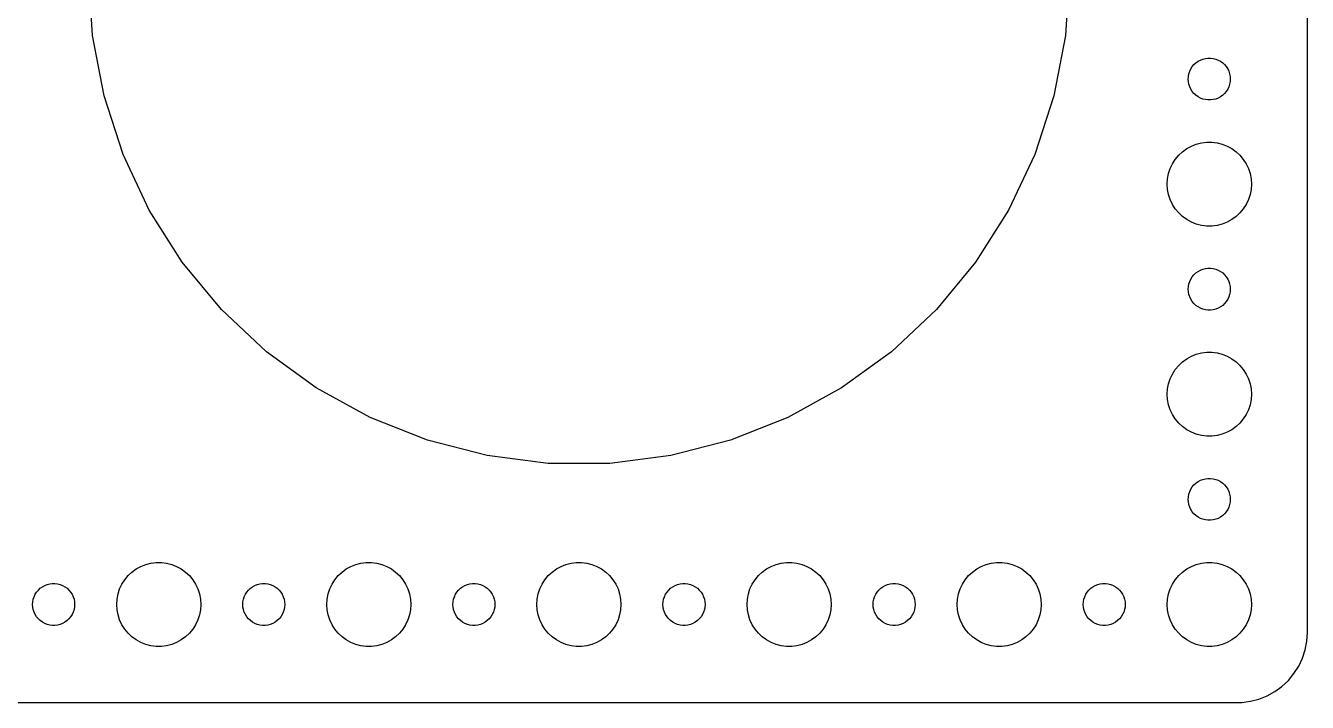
# Model space of a CAD drawing. Header units: metres. Extents: x -90 to 90, y 62 to 280.
# Drawn here: x -2 to 89.5, y 62 to 110.3 of the extents above; entities that cross this region are included whole.
import ezdxf

# ---------------------------------------------------------------- set-up
doc = ezdxf.new("R2010")
doc.units = ezdxf.units.M

msp = doc.modelspace()

# ---------------------------------------------------------------- linework, layer by layer
for p, q in [((89.5, 67), (89.5, 161)), ((2.77597, 109.613), (2.5, 114)), ((72.5, 114), (72.224, 109.613)), ((3.59958, 105.296), (2.77597, 109.613)), ((72.224, 109.613), (71.4004, 105.296)), ((82.0365, 107.927), (82.2189, 107.973)), ((82.2189, 107.973), (82.4058, 107.997)), ((82.4058, 107.997), (82.5942, 107.997)), ((82.5942, 107.997), (82.7811, 107.973)), ((82.7811, 107.973), (82.9635, 107.927)), ((81.1053, 107.052), (81.1855, 107.223)), ((81.1855, 107.223), (81.2865, 107.382)), ((81.2865, 107.382), (81.4065, 107.527)), ((81.4065, 107.527), (81.5439, 107.656)), ((81.5439, 107.656), (81.6963, 107.766)), ((81.6963, 107.766), (81.8613, 107.857)), ((81.8613, 107.857), (82.0365, 107.927)), ((82.9635, 107.927), (83.1387, 107.857)), ((83.1387, 107.857), (83.3037, 107.766)), ((83.3037, 107.766), (83.4561, 107.656)), ((83.4561, 107.656), (83.5934, 107.527)), ((83.5934, 107.527), (83.7135, 107.382)), ((83.7135, 107.382), (83.8145, 107.223)), ((83.8145, 107.223), (83.8947, 107.052)), ((81, 106.5), (81.0118, 106.688)), ((81.0118, 106.312), (81, 106.5)), ((81.0118, 106.688), (81.0471, 106.873)), ((81.0471, 106.127), (81.0118, 106.312)), ((81.0471, 106.873), (81.1053, 107.052)), ((83.8947, 107.052), (83.9529, 106.873)), ((83.9529, 106.873), (83.9882, 106.688)), ((83.9882, 106.312), (83.9529, 106.127)), ((83.9882, 106.688), (84, 106.5)), ((84, 106.5), (83.9882, 106.312)), ((4.95781, 101.116), (3.59958, 105.296)), ((71.4004, 105.296), (70.0422, 101.116)), ((81.1053, 105.948), (81.0471, 106.127)), ((81.1855, 105.777), (81.1053, 105.948)), ((81.2865, 105.618), (81.1855, 105.777)), ((81.4065, 105.473), (81.2865, 105.618)), ((81.5439, 105.344), (81.4065, 105.473)), ((81.6963, 105.234), (81.5439, 105.344)), ((81.8613, 105.143), (81.6963, 105.234)), ((83.3037, 105.234), (83.1387, 105.143)), ((83.4561, 105.344), (83.3037, 105.234)), ((83.5934, 105.473), (83.4561, 105.344)), ((83.7135, 105.618), (83.5934, 105.473)), ((83.8145, 105.777), (83.7135, 105.618)), ((83.8947, 105.948), (83.8145, 105.777)), ((83.9529, 106.127), (83.8947, 105.948)), ((82.0365, 105.073), (81.8613, 105.143)), ((82.2189, 105.027), (82.0365, 105.073)), ((82.4058, 105.003), (82.2189, 105.027)), ((82.5942, 105.003), (82.4058, 105.003)), ((82.7811, 105.027), (82.5942, 105.003)), ((82.9635, 105.073), (82.7811, 105.027)), ((83.1387, 105.143), (82.9635, 105.073)), ((80.8925, 101.533), (81.2227, 101.714)), ((81.2227, 101.714), (81.573, 101.853)), ((81.573, 101.853), (81.9379, 101.947)), ((81.9379, 101.947), (82.3116, 101.994)), ((82.3116, 101.994), (82.6884, 101.994)), ((82.6884, 101.994), (83.0621, 101.947)), ((83.0621, 101.947), (83.427, 101.853)), ((83.427, 101.853), (83.7773, 101.714)), ((83.7773, 101.714), (84.1075, 101.533)), ((6.82925, 97.1386), (4.95781, 101.116)), ((70.0422, 101.116), (68.1707, 97.1386)), ((79.8711, 100.445), (80.073, 100.763)), ((80.073, 100.763), (80.3131, 101.054)), ((80.3131, 101.054), (80.5877, 101.312)), ((80.5877, 101.312), (80.8925, 101.533)), ((84.1075, 101.533), (84.4123, 101.312)), ((84.4123, 101.312), (84.6869, 101.054)), ((84.6869, 101.054), (84.927, 100.763)), ((84.927, 100.763), (85.1289, 100.445)), ((79.5237, 99.376), (79.5943, 99.7461)), ((79.5943, 99.7461), (79.7107, 100.104)), ((79.7107, 100.104), (79.8711, 100.445)), ((85.1289, 100.445), (85.2893, 100.104)), ((85.2893, 100.104), (85.4057, 99.7461)), ((85.4057, 99.7461), (85.4763, 99.376)), ((79.5, 99), (79.5237, 99.376)), ((79.5237, 98.624), (79.5, 99)), ((85.4763, 99.376), (85.5, 99)), ((85.5, 99), (85.4763, 98.624)), ((79.5943, 98.2539), (79.5237, 98.624)), ((79.7107, 97.8956), (79.5943, 98.2539)), ((85.4057, 98.2539), (85.2893, 97.8956)), ((85.4763, 98.624), (85.4057, 98.2539)), ((9.1844, 93.4275), (6.82925, 97.1386)), ((68.1707, 97.1386), (65.8156, 93.4275)), ((79.8711, 97.5547), (79.7107, 97.8956)), ((80.073, 97.2366), (79.8711, 97.5547)), ((80.3131, 96.9464), (80.073, 97.2366)), ((84.927, 97.2366), (84.6869, 96.9464)), ((85.1289, 97.5547), (84.927, 97.2366)), ((85.2893, 97.8956), (85.1289, 97.5547)), ((80.5877, 96.6885), (80.3131, 96.9464)), ((80.8925, 96.467), (80.5877, 96.6885)), ((81.2227, 96.2855), (80.8925, 96.467)), ((81.573, 96.1468), (81.2227, 96.2855)), ((81.9379, 96.0531), (81.573, 96.1468)), ((83.427, 96.1468), (83.0621, 96.0531)), ((83.7773, 96.2855), (83.427, 96.1468)), ((84.1075, 96.467), (83.7773, 96.2855)), ((84.4123, 96.6885), (84.1075, 96.467)), ((84.6869, 96.9464), (84.4123, 96.6885)), ((82.3116, 96.0059), (81.9379, 96.0531)), ((82.6884, 96.0059), (82.3116, 96.0059)), ((83.0621, 96.0531), (82.6884, 96.0059)), ((11.9861, 90.0409), (9.1844, 93.4275)), ((65.8156, 93.4275), (63.0139, 90.0409)), ((81.2865, 92.3817), (81.4065, 92.5268)), ((81.4065, 92.5268), (81.5439, 92.6558)), ((81.5439, 92.6558), (81.6963, 92.7665)), ((81.6963, 92.7665), (81.8613, 92.8573)), ((81.8613, 92.8573), (82.0365, 92.9266)), ((82.0365, 92.9266), (82.2189, 92.9734)), ((82.2189, 92.9734), (82.4058, 92.997)), ((82.4058, 92.997), (82.5942, 92.997)), ((82.5942, 92.997), (82.7811, 92.9734)), ((82.7811, 92.9734), (82.9635, 92.9266)), ((82.9635, 92.9266), (83.1387, 92.8573)), ((83.1387, 92.8573), (83.3037, 92.7665)), ((83.3037, 92.7665), (83.4561, 92.6558)), ((83.4561, 92.6558), (83.5934, 92.5268)), ((83.5934, 92.5268), (83.7135, 92.3817)), ((81, 91.5), (81.0118, 91.688)), ((81.0118, 91.312), (81, 91.5)), ((81.0118, 91.688), (81.0471, 91.873)), ((81.0471, 91.873), (81.1053, 92.0522)), ((81.1053, 92.0522), (81.1855, 92.2226)), ((81.1855, 92.2226), (81.2865, 92.3817)), ((83.7135, 92.3817), (83.8145, 92.2226)), ((83.8145, 92.2226), (83.8947, 92.0522)), ((83.8947, 92.0522), (83.9529, 91.873)), ((83.9529, 91.873), (83.9882, 91.688)), ((83.9882, 91.688), (84, 91.5)), ((84, 91.5), (83.9882, 91.312)), ((81.0471, 91.127), (81.0118, 91.312)), ((81.1053, 90.9478), (81.0471, 91.127)), ((81.1855, 90.7774), (81.1053, 90.9478)), ((81.2865, 90.6183), (81.1855, 90.7774)), ((81.4065, 90.4732), (81.2865, 90.6183)), ((83.7135, 90.6183), (83.5934, 90.4732)), ((83.8145, 90.7774), (83.7135, 90.6183)), ((83.8947, 90.9478), (83.8145, 90.7774)), ((83.9529, 91.127), (83.8947, 90.9478)), ((83.9882, 91.312), (83.9529, 91.127)), ((15.1902, 87.032), (11.9861, 90.0409)), ((63.0139, 90.0409), (59.8098, 87.032)), ((81.5439, 90.3442), (81.4065, 90.4732)), ((81.6963, 90.2335), (81.5439, 90.3442)), ((81.8613, 90.1428), (81.6963, 90.2335)), ((82.0365, 90.0734), (81.8613, 90.1428)), ((82.2189, 90.0266), (82.0365, 90.0734)), ((82.4058, 90.003), (82.2189, 90.0266)), ((82.5942, 90.003), (82.4058, 90.003)), ((82.7811, 90.0266), (82.5942, 90.003)), ((82.9635, 90.0734), (82.7811, 90.0266)), ((83.1387, 90.1428), (82.9635, 90.0734)), ((83.3037, 90.2335), (83.1387, 90.1428)), ((83.4561, 90.3442), (83.3037, 90.2335)), ((83.5934, 90.4732), (83.4561, 90.3442)), ((18.746, 84.4485), (15.1902, 87.032)), ((59.8098, 87.032), (56.2539, 84.4485)), ((81.573, 86.8532), (81.9379, 86.9469)), ((81.9379, 86.9469), (82.3116, 86.9941)), ((82.3116, 86.9941), (82.6884, 86.9941)), ((82.6884, 86.9941), (83.0621, 86.9469)), ((83.0621, 86.9469), (83.427, 86.8532)), ((80.073, 85.7634), (80.3131, 86.0536)), ((80.3131, 86.0536), (80.5877, 86.3116)), ((80.5877, 86.3116), (80.8925, 86.533)), ((80.8925, 86.533), (81.2227, 86.7145)), ((81.2227, 86.7145), (81.573, 86.8532)), ((83.427, 86.8532), (83.7773, 86.7145)), ((83.7773, 86.7145), (84.1075, 86.533)), ((84.1075, 86.533), (84.4123, 86.3116)), ((84.4123, 86.3116), (84.6869, 86.0536)), ((84.6869, 86.0536), (84.927, 85.7634)), ((79.5943, 84.7461), (79.7107, 85.1044)), ((79.7107, 85.1044), (79.8711, 85.4453)), ((79.8711, 85.4453), (80.073, 85.7634)), ((84.927, 85.7634), (85.1289, 85.4453)), ((85.1289, 85.4453), (85.2893, 85.1044)), ((85.2893, 85.1044), (85.4057, 84.7461)), ((22.5977, 82.3311), (18.746, 84.4485)), ((56.2539, 84.4485), (52.4023, 82.3311)), ((79.5, 84), (79.5237, 84.376)), ((79.5237, 84.376), (79.5943, 84.7461)), ((85.4057, 84.7461), (85.4763, 84.376)), ((85.4763, 84.376), (85.5, 84)), ((79.5237, 83.624), (79.5, 84)), ((79.5943, 83.2539), (79.5237, 83.624)), ((85.4763, 83.624), (85.4057, 83.2539)), ((85.5, 84), (85.4763, 83.624)), ((79.7107, 82.8956), (79.5943, 83.2539)), ((79.8711, 82.5547), (79.7107, 82.8956)), ((80.073, 82.2366), (79.8711, 82.5547)), ((85.1289, 82.5547), (84.927, 82.2366)), ((85.2893, 82.8956), (85.1289, 82.5547)), ((85.4057, 83.2539), (85.2893, 82.8956)), ((26.6844, 80.713), (22.5977, 82.3311)), ((52.4023, 82.3311), (48.3156, 80.713)), ((80.3131, 81.9464), (80.073, 82.2366)), ((80.5877, 81.6885), (80.3131, 81.9464)), ((80.8925, 81.467), (80.5877, 81.6885)), ((81.2227, 81.2855), (80.8925, 81.467)), ((84.1075, 81.467), (83.7773, 81.2855)), ((84.4123, 81.6885), (84.1075, 81.467)), ((84.6869, 81.9464), (84.4123, 81.6885)), ((84.927, 82.2366), (84.6869, 81.9464)), ((30.9417, 79.6199), (26.6844, 80.713)), ((48.3156, 80.713), (44.0583, 79.6199)), ((81.573, 81.1468), (81.2227, 81.2855)), ((81.9379, 81.0531), (81.573, 81.1468)), ((82.3116, 81.0059), (81.9379, 81.0531)), ((82.6884, 81.0059), (82.3116, 81.0059)), ((83.0621, 81.0531), (82.6884, 81.0059)), ((83.427, 81.1468), (83.0621, 81.0531)), ((83.7773, 81.2855), (83.427, 81.1468)), ((35.3023, 79.0691), (30.9417, 79.6199)), ((44.0583, 79.6199), (39.6977, 79.0691)), ((39.6977, 79.0691), (35.3023, 79.0691)), ((81.6963, 77.7665), (81.8613, 77.8572)), ((81.8613, 77.8572), (82.0365, 77.9266)), ((82.0365, 77.9266), (82.2189, 77.9734)), ((82.2189, 77.9734), (82.4058, 77.997)), ((82.4058, 77.997), (82.5942, 77.997)), ((82.5942, 77.997), (82.7811, 77.9734)), ((82.7811, 77.9734), (82.9635, 77.9266)), ((82.9635, 77.9266), (83.1387, 77.8572)), ((83.1387, 77.8572), (83.3037, 77.7665)), ((81.0118, 76.688), (81.0471, 76.873)), ((81.0471, 76.873), (81.1053, 77.0522)), ((81.1053, 77.0522), (81.1855, 77.2226)), ((81.1855, 77.2226), (81.2865, 77.3817)), ((81.2865, 77.3817), (81.4065, 77.5268)), ((81.4065, 77.5268), (81.5439, 77.6558)), ((81.5439, 77.6558), (81.6963, 77.7665)), ((83.3037, 77.7665), (83.4561, 77.6558)), ((83.4561, 77.6558), (83.5934, 77.5268)), ((83.5934, 77.5268), (83.7135, 77.3817)), ((83.7135, 77.3817), (83.8145, 77.2226)), ((83.8145, 77.2226), (83.8947, 77.0522)), ((83.8947, 77.0522), (83.9529, 76.873)), ((83.9529, 76.873), (83.9882, 76.688)), ((81, 76.5), (81.0118, 76.688)), ((81.0118, 76.312), (81, 76.5)), ((81.0471, 76.127), (81.0118, 76.312)), ((81.1053, 75.9478), (81.0471, 76.127)), ((81.1855, 75.7774), (81.1053, 75.9478)), ((83.8947, 75.9478), (83.8145, 75.7774)), ((83.9529, 76.127), (83.8947, 75.9478)), ((83.9882, 76.312), (83.9529, 76.127)), ((83.9882, 76.688), (84, 76.5)), ((84, 76.5), (83.9882, 76.312)), ((81.2865, 75.6183), (81.1855, 75.7774)), ((81.4065, 75.4732), (81.2865, 75.6183)), ((81.5439, 75.3442), (81.4065, 75.4732)), ((81.6963, 75.2335), (81.5439, 75.3442)), ((81.8613, 75.1428), (81.6963, 75.2335)), ((82.0365, 75.0734), (81.8613, 75.1428)), ((82.2189, 75.0266), (82.0365, 75.0734)), ((82.9635, 75.0734), (82.7811, 75.0266)), ((83.1387, 75.1428), (82.9635, 75.0734)), ((83.3037, 75.2335), (83.1387, 75.1428)), ((83.4561, 75.3442), (83.3037, 75.2335)), ((83.5934, 75.4732), (83.4561, 75.3442)), ((83.7135, 75.6183), (83.5934, 75.4732)), ((83.8145, 75.7774), (83.7135, 75.6183)), ((82.4058, 75.003), (82.2189, 75.0266)), ((82.5942, 75.003), (82.4058, 75.003)), ((82.7811, 75.0266), (82.5942, 75.003)), ((5.58772, 71.3115), (5.89252, 71.533)), ((5.89252, 71.533), (6.22266, 71.7145)), ((6.22266, 71.7145), (6.57294, 71.8532)), ((6.57294, 71.8532), (6.93785, 71.9469)), ((6.93785, 71.9469), (7.31161, 71.9941)), ((7.31161, 71.9941), (7.68837, 71.9941)), ((7.68837, 71.9941), (8.06213, 71.9469)), ((8.06213, 71.9469), (8.42705, 71.8532)), ((8.42705, 71.8532), (8.77733, 71.7145)), ((8.77733, 71.7145), (9.10747, 71.533)), ((9.10747, 71.533), (9.41226, 71.3115)), ((20.5877, 71.3115), (20.8925, 71.533)), ((20.8925, 71.533), (21.2227, 71.7145)), ((21.2227, 71.7145), (21.5729, 71.8532)), ((21.5729, 71.8532), (21.9379, 71.9469)), ((21.9379, 71.9469), (22.3116, 71.9941)), ((22.3116, 71.9941), (22.6884, 71.9941)), ((22.6884, 71.9941), (23.0621, 71.9469)), ((23.0621, 71.9469), (23.427, 71.8532)), ((23.427, 71.8532), (23.7773, 71.7145)), ((23.7773, 71.7145), (24.1075, 71.533)), ((24.1075, 71.533), (24.4123, 71.3115)), ((35.5877, 71.3115), (35.8925, 71.533)), ((35.8925, 71.533), (36.2227, 71.7145)), ((36.2227, 71.7145), (36.5729, 71.8532)), ((36.5729, 71.8532), (36.9379, 71.9469)), ((36.9379, 71.9469), (37.3116, 71.9941)), ((37.3116, 71.9941), (37.6884, 71.9941)), ((37.6884, 71.9941), (38.0621, 71.9469)), ((38.0621, 71.9469), (38.427, 71.8532)), ((38.427, 71.8532), (38.7773, 71.7145)), ((38.7773, 71.7145), (39.1075, 71.533)), ((39.1075, 71.533), (39.4123, 71.3115)), ((50.5877, 71.3115), (50.8925, 71.533)), ((50.8925, 71.533), (51.2227, 71.7145)), ((51.2227, 71.7145), (51.5729, 71.8532)), ((51.5729, 71.8532), (51.9379, 71.9469)), ((51.9379, 71.9469), (52.3116, 71.9941)), ((52.3116, 71.9941), (52.6884, 71.9941)), ((52.6884, 71.9941), (53.0621, 71.9469)), ((53.0621, 71.9469), (53.427, 71.8532)), ((53.427, 71.8532), (53.7773, 71.7145)), ((53.7773, 71.7145), (54.1075, 71.533)), ((54.1075, 71.533), (54.4123, 71.3115)), ((65.5877, 71.3115), (65.8925, 71.533)), ((65.8925, 71.533), (66.2227, 71.7145)), ((66.2227, 71.7145), (66.573, 71.8532)), ((66.573, 71.8532), (66.9379, 71.9469)), ((66.9379, 71.9469), (67.3116, 71.9941)), ((67.3116, 71.9941), (67.6884, 71.9941)), ((67.6884, 71.9941), (68.0621, 71.9469)), ((68.0621, 71.9469), (68.427, 71.8532)), ((68.427, 71.8532), (68.7773, 71.7145)), ((68.7773, 71.7145), (69.1075, 71.533)), ((69.1075, 71.533), (69.4123, 71.3115)), ((80.5877, 71.3115), (80.8925, 71.533)), ((80.8925, 71.533), (81.2227, 71.7145)), ((81.2227, 71.7145), (81.573, 71.8532)), ((81.573, 71.8532), (81.9379, 71.9469)), ((81.9379, 71.9469), (82.3116, 71.9941)), ((82.3116, 71.9941), (82.6884, 71.9941)), ((82.6884, 71.9941), (83.0621, 71.9469)), ((83.0621, 71.9469), (83.427, 71.8532)), ((83.427, 71.8532), (83.7773, 71.7145)), ((83.7773, 71.7145), (84.1075, 71.533)), ((84.1075, 71.533), (84.4123, 71.3115)), ((-0.46352, 70.4266), (-0.28107, 70.4734)), ((-0.28107, 70.4734), (-0.09418, 70.497)), ((-0.09418, 70.497), (0.09418, 70.497)), ((0.09418, 70.497), (0.28107, 70.4734)), ((0.28107, 70.4734), (0.46352, 70.4266)), ((4.87108, 70.4453), (5.07294, 70.7634)), ((5.07294, 70.7634), (5.31308, 71.0536)), ((5.31308, 71.0536), (5.58772, 71.3115)), ((9.41226, 71.3115), (9.6869, 71.0536)), ((9.6869, 71.0536), (9.92705, 70.7634)), ((9.92705, 70.7634), (10.1289, 70.4453)), ((14.5365, 70.4266), (14.7189, 70.4734)), ((14.7189, 70.4734), (14.9058, 70.497)), ((14.9058, 70.497), (15.0942, 70.497)), ((15.0942, 70.497), (15.2811, 70.4734)), ((15.2811, 70.4734), (15.4635, 70.4266)), ((19.8711, 70.4453), (20.0729, 70.7634)), ((20.0729, 70.7634), (20.3131, 71.0536)), ((20.3131, 71.0536), (20.5877, 71.3115)), ((24.4123, 71.3115), (24.6869, 71.0536)), ((24.6869, 71.0536), (24.927, 70.7634)), ((24.927, 70.7634), (25.1289, 70.4453)), ((29.5365, 70.4266), (29.7189, 70.4734)), ((29.7189, 70.4734), (29.9058, 70.497)), ((29.9058, 70.497), (30.0942, 70.497)), ((30.0942, 70.497), (30.2811, 70.4734)), ((30.2811, 70.4734), (30.4635, 70.4266)), ((34.8711, 70.4453), (35.0729, 70.7634)), ((35.0729, 70.7634), (35.3131, 71.0536)), ((35.3131, 71.0536), (35.5877, 71.3115)), ((39.4123, 71.3115), (39.6869, 71.0536)), ((39.6869, 71.0536), (39.927, 70.7634)), ((39.927, 70.7634), (40.1289, 70.4453)), ((44.5365, 70.4266), (44.7189, 70.4734)), ((44.7189, 70.4734), (44.9058, 70.497)), ((44.9058, 70.497), (45.0942, 70.497)), ((45.0942, 70.497), (45.2811, 70.4734)), ((45.2811, 70.4734), (45.4635, 70.4266)), ((49.8711, 70.4453), (50.0729, 70.7634)), ((50.0729, 70.7634), (50.3131, 71.0536)), ((50.3131, 71.0536), (50.5877, 71.3115)), ((54.4123, 71.3115), (54.6869, 71.0536)), ((54.6869, 71.0536), (54.927, 70.7634)), ((54.927, 70.7634), (55.1289, 70.4453)), ((59.5365, 70.4266), (59.7189, 70.4734)), ((59.7189, 70.4734), (59.9058, 70.497)), ((59.9058, 70.497), (60.0942, 70.497)), ((60.0942, 70.497), (60.2811, 70.4734)), ((60.2811, 70.4734), (60.4635, 70.4266)), ((64.8711, 70.4453), (65.073, 70.7634)), ((65.073, 70.7634), (65.3131, 71.0536)), ((65.3131, 71.0536), (65.5877, 71.3115)), ((69.4123, 71.3115), (69.6869, 71.0536)), ((69.6869, 71.0536), (69.927, 70.7634)), ((69.927, 70.7634), (70.1289, 70.4453)), ((74.5365, 70.4266), (74.7189, 70.4734)), ((74.7189, 70.4734), (74.9058, 70.497)), ((74.9058, 70.497), (75.0942, 70.497)), ((75.0942, 70.497), (75.2811, 70.4734)), ((75.2811, 70.4734), (75.4635, 70.4266)), ((79.8711, 70.4453), (80.073, 70.7634)), ((80.073, 70.7634), (80.3131, 71.0536)), ((80.3131, 71.0536), (80.5877, 71.3115)), ((84.4123, 71.3115), (84.6869, 71.0536)), ((84.6869, 71.0536), (84.927, 70.7634)), ((84.927, 70.7634), (85.1289, 70.4453)), ((-1.45287, 69.373), (-1.39465, 69.5522)), ((-1.39465, 69.5522), (-1.31445, 69.7226)), ((-1.31445, 69.7226), (-1.21352, 69.8817)), ((-1.21352, 69.8817), (-1.09344, 70.0268)), ((-1.09344, 70.0268), (-0.95613, 70.1558)), ((-0.95613, 70.1558), (-0.80373, 70.2665)), ((-0.80373, 70.2665), (-0.63866, 70.3572)), ((-0.63866, 70.3572), (-0.46352, 70.4266)), ((0.46352, 70.4266), (0.63866, 70.3572)), ((0.63866, 70.3572), (0.80373, 70.2665)), ((0.80373, 70.2665), (0.95613, 70.1558)), ((0.95613, 70.1558), (1.09344, 70.0268)), ((1.09344, 70.0268), (1.21352, 69.8817)), ((1.21352, 69.8817), (1.31445, 69.7226)), ((1.31445, 69.7226), (1.39465, 69.5522)), ((1.39465, 69.5522), (1.45287, 69.373)), ((4.52365, 69.376), (4.59424, 69.7461)), ((4.59424, 69.7461), (4.71066, 70.1044)), ((4.71066, 70.1044), (4.87108, 70.4453)), ((10.1289, 70.4453), (10.2893, 70.1044)), ((10.2893, 70.1044), (10.4057, 69.7461)), ((10.4057, 69.7461), (10.4763, 69.376)), ((13.5471, 69.373), (13.6053, 69.5522)), ((13.6053, 69.5522), (13.6855, 69.7226)), ((13.6855, 69.7226), (13.7865, 69.8817)), ((13.7865, 69.8817), (13.9065, 70.0268)), ((13.9065, 70.0268), (14.0439, 70.1558)), ((14.0439, 70.1558), (14.1963, 70.2665)), ((14.1963, 70.2665), (14.3613, 70.3572)), ((14.3613, 70.3572), (14.5365, 70.4266)), ((15.4635, 70.4266), (15.6387, 70.3572)), ((15.6387, 70.3572), (15.8037, 70.2665)), ((15.8037, 70.2665), (15.9561, 70.1558)), ((15.9561, 70.1558), (16.0934, 70.0268)), ((16.0934, 70.0268), (16.2135, 69.8817)), ((16.2135, 69.8817), (16.3145, 69.7226)), ((16.3145, 69.7226), (16.3947, 69.5522)), ((16.3947, 69.5522), (16.4529, 69.373)), ((19.5237, 69.376), (19.5942, 69.7461)), ((19.5942, 69.7461), (19.7107, 70.1044)), ((19.7107, 70.1044), (19.8711, 70.4453)), ((25.1289, 70.4453), (25.2893, 70.1044)), ((25.2893, 70.1044), (25.4057, 69.7461)), ((25.4057, 69.7461), (25.4763, 69.376)), ((28.5471, 69.373), (28.6053, 69.5522)), ((28.6053, 69.5522), (28.6855, 69.7226)), ((28.6855, 69.7226), (28.7865, 69.8817)), ((28.7865, 69.8817), (28.9065, 70.0268)), ((28.9065, 70.0268), (29.0439, 70.1558)), ((29.0439, 70.1558), (29.1963, 70.2665)), ((29.1963, 70.2665), (29.3613, 70.3572)), ((29.3613, 70.3572), (29.5365, 70.4266)), ((30.4635, 70.4266), (30.6387, 70.3572)), ((30.6387, 70.3572), (30.8037, 70.2665)), ((30.8037, 70.2665), (30.9561, 70.1558)), ((30.9561, 70.1558), (31.0934, 70.0268)), ((31.0934, 70.0268), (31.2135, 69.8817)), ((31.2135, 69.8817), (31.3145, 69.7226)), ((31.3145, 69.7226), (31.3947, 69.5522)), ((31.3947, 69.5522), (31.4529, 69.373)), ((34.5237, 69.376), (34.5942, 69.7461)), ((34.5942, 69.7461), (34.7107, 70.1044)), ((34.7107, 70.1044), (34.8711, 70.4453)), ((40.1289, 70.4453), (40.2893, 70.1044)), ((40.2893, 70.1044), (40.4057, 69.7461)), ((40.4057, 69.7461), (40.4763, 69.376)), ((43.5471, 69.373), (43.6053, 69.5522)), ((43.6053, 69.5522), (43.6855, 69.7226)), ((43.6855, 69.7226), (43.7865, 69.8817)), ((43.7865, 69.8817), (43.9065, 70.0268)), ((43.9065, 70.0268), (44.0439, 70.1558)), ((44.0439, 70.1558), (44.1963, 70.2665)), ((44.1963, 70.2665), (44.3613, 70.3572)), ((44.3613, 70.3572), (44.5365, 70.4266)), ((45.4635, 70.4266), (45.6387, 70.3572)), ((45.6387, 70.3572), (45.8037, 70.2665)), ((45.8037, 70.2665), (45.9561, 70.1558)), ((45.9561, 70.1558), (46.0934, 70.0268)), ((46.0934, 70.0268), (46.2135, 69.8817)), ((46.2135, 69.8817), (46.3145, 69.7226)), ((46.3145, 69.7226), (46.3947, 69.5522)), ((46.3947, 69.5522), (46.4529, 69.373)), ((49.5237, 69.376), (49.5942, 69.7461)), ((49.5942, 69.7461), (49.7107, 70.1044)), ((49.7107, 70.1044), (49.8711, 70.4453)), ((55.1289, 70.4453), (55.2893, 70.1044)), ((55.2893, 70.1044), (55.4057, 69.7461)), ((55.4057, 69.7461), (55.4763, 69.376)), ((58.5471, 69.373), (58.6053, 69.5522)), ((58.6053, 69.5522), (58.6855, 69.7226)), ((58.6855, 69.7226), (58.7865, 69.8817)), ((58.7865, 69.8817), (58.9065, 70.0268)), ((58.9065, 70.0268), (59.0439, 70.1558)), ((59.0439, 70.1558), (59.1963, 70.2665)), ((59.1963, 70.2665), (59.3613, 70.3572)), ((59.3613, 70.3572), (59.5365, 70.4266)), ((60.4635, 70.4266), (60.6387, 70.3572)), ((60.6387, 70.3572), (60.8037, 70.2665)), ((60.8037, 70.2665), (60.9561, 70.1558)), ((60.9561, 70.1558), (61.0934, 70.0268)), ((61.0934, 70.0268), (61.2135, 69.8817)), ((61.2135, 69.8817), (61.3145, 69.7226)), ((61.3145, 69.7226), (61.3947, 69.5522)), ((61.3947, 69.5522), (61.4529, 69.373)), ((64.5237, 69.376), (64.5943, 69.7461)), ((64.5943, 69.7461), (64.7107, 70.1044)), ((64.7107, 70.1044), (64.8711, 70.4453)), ((70.1289, 70.4453), (70.2893, 70.1044)), ((70.2893, 70.1044), (70.4057, 69.7461)), ((70.4057, 69.7461), (70.4763, 69.376)), ((73.5471, 69.373), (73.6053, 69.5522)), ((73.6053, 69.5522), (73.6855, 69.7226)), ((73.6855, 69.7226), (73.7865, 69.8817)), ((73.7865, 69.8817), (73.9065, 70.0268)), ((73.9065, 70.0268), (74.0439, 70.1558)), ((74.0439, 70.1558), (74.1963, 70.2665)), ((74.1963, 70.2665), (74.3613, 70.3572)), ((74.3613, 70.3572), (74.5365, 70.4266)), ((75.4635, 70.4266), (75.6387, 70.3572)), ((75.6387, 70.3572), (75.8037, 70.2665)), ((75.8037, 70.2665), (75.9561, 70.1558)), ((75.9561, 70.1558), (76.0934, 70.0268)), ((76.0934, 70.0268), (76.2135, 69.8817)), ((76.2135, 69.8817), (76.3145, 69.7226)), ((76.3145, 69.7226), (76.3947, 69.5522)), ((76.3947, 69.5522), (76.4529, 69.373)), ((79.5237, 69.376), (79.5943, 69.7461)), ((79.5943, 69.7461), (79.7107, 70.1044)), ((79.7107, 70.1044), (79.8711, 70.4453)), ((85.1289, 70.4453), (85.2893, 70.1044)), ((85.2893, 70.1044), (85.4057, 69.7461)), ((85.4057, 69.7461), (85.4763, 69.376)), ((-1.5, 69), (-1.48816, 69.188)), ((-1.48816, 68.812), (-1.5, 69)), ((-1.48816, 69.188), (-1.45287, 69.373)), ((-1.45287, 68.627), (-1.48816, 68.812)), ((-1.39465, 68.4478), (-1.45287, 68.627)), ((1.45287, 68.627), (1.39465, 68.4478)), ((1.45287, 69.373), (1.48816, 69.188)), ((1.48816, 68.812), (1.45287, 68.627)), ((1.48816, 69.188), (1.5, 69)), ((1.5, 69), (1.48816, 68.812)), ((4.5, 69), (4.52365, 69.376)), ((4.52365, 68.624), (4.5, 69)), ((10.4763, 69.376), (10.5, 69)), ((10.5, 69), (10.4763, 68.624)), ((13.5, 69), (13.5118, 69.188)), ((13.5118, 68.812), (13.5, 69)), ((13.5118, 69.188), (13.5471, 69.373)), ((13.5471, 68.627), (13.5118, 68.812)), ((13.6053, 68.4478), (13.5471, 68.627)), ((16.4529, 68.627), (16.3947, 68.4478)), ((16.4529, 69.373), (16.4882, 69.188)), ((16.4882, 68.812), (16.4529, 68.627)), ((16.4882, 69.188), (16.5, 69)), ((16.5, 69), (16.4882, 68.812)), ((19.5, 69), (19.5237, 69.376)), ((19.5237, 68.624), (19.5, 69)), ((25.4763, 69.376), (25.5, 69)), ((25.5, 69), (25.4763, 68.624)), ((28.5, 69), (28.5118, 69.188)), ((28.5118, 68.812), (28.5, 69)), ((28.5118, 69.188), (28.5471, 69.373)), ((28.5471, 68.627), (28.5118, 68.812)), ((28.6053, 68.4478), (28.5471, 68.627)), ((31.4529, 68.627), (31.3947, 68.4478)), ((31.4529, 69.373), (31.4882, 69.188)), ((31.4882, 68.812), (31.4529, 68.627)), ((31.4882, 69.188), (31.5, 69)), ((31.5, 69), (31.4882, 68.812)), ((34.5, 69), (34.5237, 69.376)), ((34.5237, 68.624), (34.5, 69)), ((40.4763, 69.376), (40.5, 69)), ((40.5, 69), (40.4763, 68.624)), ((43.5, 69), (43.5118, 69.188)), ((43.5118, 68.812), (43.5, 69)), ((43.5118, 69.188), (43.5471, 69.373)), ((43.5471, 68.627), (43.5118, 68.812)), ((43.6053, 68.4478), (43.5471, 68.627)), ((46.4529, 68.627), (46.3947, 68.4478)), ((46.4529, 69.373), (46.4882, 69.188)), ((46.4882, 68.812), (46.4529, 68.627)), ((46.4882, 69.188), (46.5, 69)), ((46.5, 69), (46.4882, 68.812)), ((49.5, 69), (49.5237, 69.376)), ((49.5237, 68.624), (49.5, 69)), ((55.4763, 69.376), (55.5, 69)), ((55.5, 69), (55.4763, 68.624)), ((58.5, 69), (58.5118, 69.188)), ((58.5118, 68.812), (58.5, 69)), ((58.5118, 69.188), (58.5471, 69.373)), ((58.5471, 68.627), (58.5118, 68.812)), ((58.6053, 68.4478), (58.5471, 68.627)), ((61.4529, 68.627), (61.3947, 68.4478)), ((61.4529, 69.373), (61.4882, 69.188)), ((61.4882, 68.812), (61.4529, 68.627)), ((61.4882, 69.188), (61.5, 69)), ((61.5, 69), (61.4882, 68.812)), ((64.5, 69), (64.5237, 69.376)), ((64.5237, 68.624), (64.5, 69)), ((70.4763, 69.376), (70.5, 69)), ((70.5, 69), (70.4763, 68.624)), ((73.5, 69), (73.5118, 69.188)), ((73.5118, 68.812), (73.5, 69)), ((73.5118, 69.188), (73.5471, 69.373)), ((73.5471, 68.627), (73.5118, 68.812)), ((73.6053, 68.4478), (73.5471, 68.627)), ((76.4529, 68.627), (76.3947, 68.4478)), ((76.4529, 69.373), (76.4882, 69.188)), ((76.4882, 68.812), (76.4529, 68.627)), ((76.4882, 69.188), (76.5, 69)), ((76.5, 69), (76.4882, 68.812)), ((79.5, 69), (79.5237, 69.376)), ((79.5237, 68.624), (79.5, 69)), ((85.4763, 69.376), (85.5, 69)), ((85.5, 69), (85.4763, 68.624)), ((-1.31445, 68.2774), (-1.39465, 68.4478)), ((-1.21352, 68.1183), (-1.31445, 68.2774)), ((-1.09344, 67.9732), (-1.21352, 68.1183)), ((-0.95613, 67.8442), (-1.09344, 67.9732)), ((-0.80373, 67.7335), (-0.95613, 67.8442)), ((-0.63866, 67.6428), (-0.80373, 67.7335)), ((0.80373, 67.7335), (0.63866, 67.6428)), ((0.95613, 67.8442), (0.80373, 67.7335)), ((1.09344, 67.9732), (0.95613, 67.8442)), ((1.21352, 68.1183), (1.09344, 67.9732)), ((1.31445, 68.2774), (1.21352, 68.1183)), ((1.39465, 68.4478), (1.31445, 68.2774)), ((4.59424, 68.2539), (4.52365, 68.624)), ((4.71066, 67.8956), (4.59424, 68.2539)), ((4.87108, 67.5547), (4.71066, 67.8956)), ((10.2893, 67.8956), (10.1289, 67.5547)), ((10.4057, 68.2539), (10.2893, 67.8956)), ((10.4763, 68.624), (10.4057, 68.2539)), ((13.6855, 68.2774), (13.6053, 68.4478)), ((13.7865, 68.1183), (13.6855, 68.2774)), ((13.9065, 67.9732), (13.7865, 68.1183)), ((14.0439, 67.8442), (13.9065, 67.9732)), ((14.1963, 67.7335), (14.0439, 67.8442)), ((14.3613, 67.6428), (14.1963, 67.7335)), ((15.8037, 67.7335), (15.6387, 67.6428)), ((15.9561, 67.8442), (15.8037, 67.7335)), ((16.0934, 67.9732), (15.9561, 67.8442)), ((16.2135, 68.1183), (16.0934, 67.9732)), ((16.3145, 68.2774), (16.2135, 68.1183)), ((16.3947, 68.4478), (16.3145, 68.2774)), ((19.5942, 68.2539), (19.5237, 68.624)), ((19.7107, 67.8956), (19.5942, 68.2539)), ((19.8711, 67.5547), (19.7107, 67.8956)), ((25.2893, 67.8956), (25.1289, 67.5547)), ((25.4057, 68.2539), (25.2893, 67.8956)), ((25.4763, 68.624), (25.4057, 68.2539)), ((28.6855, 68.2774), (28.6053, 68.4478)), ((28.7865, 68.1183), (28.6855, 68.2774)), ((28.9065, 67.9732), (28.7865, 68.1183)), ((29.0439, 67.8442), (28.9065, 67.9732)), ((29.1963, 67.7335), (29.0439, 67.8442)), ((29.3613, 67.6428), (29.1963, 67.7335)), ((30.8037, 67.7335), (30.6387, 67.6428)), ((30.9561, 67.8442), (30.8037, 67.7335)), ((31.0934, 67.9732), (30.9561, 67.8442)), ((31.2135, 68.1183), (31.0934, 67.9732)), ((31.3145, 68.2774), (31.2135, 68.1183)), ((31.3947, 68.4478), (31.3145, 68.2774)), ((34.5942, 68.2539), (34.5237, 68.624)), ((34.7107, 67.8956), (34.5942, 68.2539)), ((34.8711, 67.5547), (34.7107, 67.8956)), ((40.2893, 67.8956), (40.1289, 67.5547)), ((40.4057, 68.2539), (40.2893, 67.8956)), ((40.4763, 68.624), (40.4057, 68.2539)), ((43.6855, 68.2774), (43.6053, 68.4478)), ((43.7865, 68.1183), (43.6855, 68.2774)), ((43.9065, 67.9732), (43.7865, 68.1183)), ((44.0439, 67.8442), (43.9065, 67.9732)), ((44.1963, 67.7335), (44.0439, 67.8442)), ((44.3613, 67.6428), (44.1963, 67.7335)), ((45.8037, 67.7335), (45.6387, 67.6428)), ((45.9561, 67.8442), (45.8037, 67.7335)), ((46.0934, 67.9732), (45.9561, 67.8442)), ((46.2135, 68.1183), (46.0934, 67.9732)), ((46.3145, 68.2774), (46.2135, 68.1183)), ((46.3947, 68.4478), (46.3145, 68.2774)), ((49.5942, 68.2539), (49.5237, 68.624)), ((49.7107, 67.8956), (49.5942, 68.2539)), ((49.8711, 67.5547), (49.7107, 67.8956)), ((55.2893, 67.8956), (55.1289, 67.5547)), ((55.4057, 68.2539), (55.2893, 67.8956)), ((55.4763, 68.624), (55.4057, 68.2539)), ((58.6855, 68.2774), (58.6053, 68.4478)), ((58.7865, 68.1183), (58.6855, 68.2774)), ((58.9065, 67.9732), (58.7865, 68.1183)), ((59.0439, 67.8442), (58.9065, 67.9732)), ((59.1963, 67.7335), (59.0439, 67.8442)), ((59.3613, 67.6428), (59.1963, 67.7335)), ((60.8037, 67.7335), (60.6387, 67.6428)), ((60.9561, 67.8442), (60.8037, 67.7335)), ((61.0934, 67.9732), (60.9561, 67.8442)), ((61.2135, 68.1183), (61.0934, 67.9732)), ((61.3145, 68.2774), (61.2135, 68.1183)), ((61.3947, 68.4478), (61.3145, 68.2774)), ((64.5943, 68.2539), (64.5237, 68.624)), ((64.7107, 67.8956), (64.5943, 68.2539)), ((64.8711, 67.5547), (64.7107, 67.8956)), ((70.2893, 67.8956), (70.1289, 67.5547)), ((70.4057, 68.2539), (70.2893, 67.8956)), ((70.4763, 68.624), (70.4057, 68.2539)), ((73.6855, 68.2774), (73.6053, 68.4478)), ((73.7865, 68.1183), (73.6855, 68.2774)), ((73.9065, 67.9732), (73.7865, 68.1183)), ((74.0439, 67.8442), (73.9065, 67.9732)), ((74.1963, 67.7335), (74.0439, 67.8442)), ((74.3613, 67.6428), (74.1963, 67.7335)), ((75.8037, 67.7335), (75.6387, 67.6428)), ((75.9561, 67.8442), (75.8037, 67.7335)), ((76.0934, 67.9732), (75.9561, 67.8442)), ((76.2135, 68.1183), (76.0934, 67.9732)), ((76.3145, 68.2774), (76.2135, 68.1183)), ((76.3947, 68.4478), (76.3145, 68.2774)), ((79.5943, 68.2539), (79.5237, 68.624)), ((79.7107, 67.8956), (79.5943, 68.2539)), ((79.8711, 67.5547), (79.7107, 67.8956)), ((85.2893, 67.8956), (85.1289, 67.5547)), ((85.4057, 68.2539), (85.2893, 67.8956)), ((85.4763, 68.624), (85.4057, 68.2539)), ((-0.46352, 67.5734), (-0.63866, 67.6428)), ((-0.28107, 67.5266), (-0.46352, 67.5734)), ((-0.09418, 67.503), (-0.28107, 67.5266)), ((0.09418, 67.503), (-0.09418, 67.503)), ((0.28107, 67.5266), (0.09418, 67.503)), ((0.46352, 67.5734), (0.28107, 67.5266)), ((0.63866, 67.6428), (0.46352, 67.5734)), ((5.07294, 67.2366), (4.87108, 67.5547)), ((5.31308, 66.9464), (5.07294, 67.2366)), ((5.58772, 66.6885), (5.31308, 66.9464)), ((9.6869, 66.9464), (9.41226, 66.6885)), ((9.92705, 67.2366), (9.6869, 66.9464)), ((10.1289, 67.5547), (9.92705, 67.2366)), ((14.5365, 67.5734), (14.3613, 67.6428)), ((14.7189, 67.5266), (14.5365, 67.5734)), ((14.9058, 67.503), (14.7189, 67.5266)), ((15.0942, 67.503), (14.9058, 67.503)), ((15.2811, 67.5266), (15.0942, 67.503)), ((15.4635, 67.5734), (15.2811, 67.5266)), ((15.6387, 67.6428), (15.4635, 67.5734)), ((20.0729, 67.2366), (19.8711, 67.5547)), ((20.3131, 66.9464), (20.0729, 67.2366)), ((20.5877, 66.6885), (20.3131, 66.9464)), ((24.6869, 66.9464), (24.4123, 66.6885)), ((24.927, 67.2366), (24.6869, 66.9464)), ((25.1289, 67.5547), (24.927, 67.2366)), ((29.5365, 67.5734), (29.3613, 67.6428)), ((29.7189, 67.5266), (29.5365, 67.5734)), ((29.9058, 67.503), (29.7189, 67.5266)), ((30.0942, 67.503), (29.9058, 67.503)), ((30.2811, 67.5266), (30.0942, 67.503)), ((30.4635, 67.5734), (30.2811, 67.5266)), ((30.6387, 67.6428), (30.4635, 67.5734)), ((35.0729, 67.2366), (34.8711, 67.5547)), ((35.3131, 66.9464), (35.0729, 67.2366)), ((35.5877, 66.6885), (35.3131, 66.9464)), ((39.6869, 66.9464), (39.4123, 66.6885)), ((39.927, 67.2366), (39.6869, 66.9464)), ((40.1289, 67.5547), (39.927, 67.2366)), ((44.5365, 67.5734), (44.3613, 67.6428)), ((44.7189, 67.5266), (44.5365, 67.5734)), ((44.9058, 67.503), (44.7189, 67.5266)), ((45.0942, 67.503), (44.9058, 67.503)), ((45.2811, 67.5266), (45.0942, 67.503)), ((45.4635, 67.5734), (45.2811, 67.5266)), ((45.6387, 67.6428), (45.4635, 67.5734)), ((50.0729, 67.2366), (49.8711, 67.5547)), ((50.3131, 66.9464), (50.0729, 67.2366)), ((50.5877, 66.6885), (50.3131, 66.9464)), ((54.6869, 66.9464), (54.4123, 66.6885)), ((54.927, 67.2366), (54.6869, 66.9464)), ((55.1289, 67.5547), (54.927, 67.2366)), ((59.5365, 67.5734), (59.3613, 67.6428)), ((59.7189, 67.5266), (59.5365, 67.5734)), ((59.9058, 67.503), (59.7189, 67.5266)), ((60.0942, 67.503), (59.9058, 67.503)), ((60.2811, 67.5266), (60.0942, 67.503)), ((60.4635, 67.5734), (60.2811, 67.5266)), ((60.6387, 67.6428), (60.4635, 67.5734)), ((65.073, 67.2366), (64.8711, 67.5547)), ((65.3131, 66.9464), (65.073, 67.2366)), ((65.5877, 66.6885), (65.3131, 66.9464)), ((69.6869, 66.9464), (69.4123, 66.6885)), ((69.927, 67.2366), (69.6869, 66.9464)), ((70.1289, 67.5547), (69.927, 67.2366)), ((74.5365, 67.5734), (74.3613, 67.6428)), ((74.7189, 67.5266), (74.5365, 67.5734)), ((74.9058, 67.503), (74.7189, 67.5266)), ((75.0942, 67.503), (74.9058, 67.503)), ((75.2811, 67.5266), (75.0942, 67.503)), ((75.4635, 67.5734), (75.2811, 67.5266)), ((75.6387, 67.6428), (75.4635, 67.5734)), ((80.073, 67.2366), (79.8711, 67.5547)), ((80.3131, 66.9464), (80.073, 67.2366)), ((80.5877, 66.6885), (80.3131, 66.9464)), ((84.6869, 66.9464), (84.4123, 66.6885)), ((84.927, 67.2366), (84.6869, 66.9464)), ((85.1289, 67.5547), (84.927, 67.2366)), ((89.4606, 66.3733), (89.5, 67)), ((5.89252, 66.467), (5.58772, 66.6885)), ((6.22266, 66.2855), (5.89252, 66.467)), ((6.57294, 66.1468), (6.22266, 66.2855)), ((6.93785, 66.0531), (6.57294, 66.1468)), ((7.31161, 66.0059), (6.93785, 66.0531)), ((7.68837, 66.0059), (7.31161, 66.0059)), ((8.06213, 66.0531), (7.68837, 66.0059)), ((8.42705, 66.1468), (8.06213, 66.0531)), ((8.77733, 66.2855), (8.42705, 66.1468)), ((9.10747, 66.467), (8.77733, 66.2855)), ((9.41226, 66.6885), (9.10747, 66.467)), ((20.8925, 66.467), (20.5877, 66.6885)), ((21.2227, 66.2855), (20.8925, 66.467)), ((21.5729, 66.1468), (21.2227, 66.2855)), ((21.9379, 66.0531), (21.5729, 66.1468)), ((22.3116, 66.0059), (21.9379, 66.0531)), ((22.6884, 66.0059), (22.3116, 66.0059)), ((23.0621, 66.0531), (22.6884, 66.0059)), ((23.427, 66.1468), (23.0621, 66.0531)), ((23.7773, 66.2855), (23.427, 66.1468)), ((24.1075, 66.467), (23.7773, 66.2855)), ((24.4123, 66.6885), (24.1075, 66.467)), ((35.8925, 66.467), (35.5877, 66.6885)), ((36.2227, 66.2855), (35.8925, 66.467)), ((36.5729, 66.1468), (36.2227, 66.2855)), ((36.9379, 66.0531), (36.5729, 66.1468)), ((37.3116, 66.0059), (36.9379, 66.0531)), ((37.6884, 66.0059), (37.3116, 66.0059)), ((38.0621, 66.0531), (37.6884, 66.0059)), ((38.427, 66.1468), (38.0621, 66.0531)), ((38.7773, 66.2855), (38.427, 66.1468)), ((39.1075, 66.467), (38.7773, 66.2855)), ((39.4123, 66.6885), (39.1075, 66.467)), ((50.8925, 66.467), (50.5877, 66.6885)), ((51.2227, 66.2855), (50.8925, 66.467)), ((51.5729, 66.1468), (51.2227, 66.2855)), ((51.9379, 66.0531), (51.5729, 66.1468)), ((52.3116, 66.0059), (51.9379, 66.0531)), ((52.6884, 66.0059), (52.3116, 66.0059)), ((53.0621, 66.0531), (52.6884, 66.0059)), ((53.427, 66.1468), (53.0621, 66.0531)), ((53.7773, 66.2855), (53.427, 66.1468)), ((54.1075, 66.467), (53.7773, 66.2855)), ((54.4123, 66.6885), (54.1075, 66.467)), ((65.8925, 66.467), (65.5877, 66.6885)), ((66.2227, 66.2855), (65.8925, 66.467)), ((66.573, 66.1468), (66.2227, 66.2855)), ((66.9379, 66.0531), (66.573, 66.1468)), ((67.3116, 66.0059), (66.9379, 66.0531)), ((67.6884, 66.0059), (67.3116, 66.0059)), ((68.0621, 66.0531), (67.6884, 66.0059)), ((68.427, 66.1468), (68.0621, 66.0531)), ((68.7773, 66.2855), (68.427, 66.1468)), ((69.1075, 66.467), (68.7773, 66.2855)), ((69.4123, 66.6885), (69.1075, 66.467)), ((80.8925, 66.467), (80.5877, 66.6885)), ((81.2227, 66.2855), (80.8925, 66.467)), ((81.573, 66.1468), (81.2227, 66.2855)), ((81.9379, 66.0531), (81.573, 66.1468)), ((82.3116, 66.0059), (81.9379, 66.0531)), ((82.6884, 66.0059), (82.3116, 66.0059)), ((83.0621, 66.0531), (82.6884, 66.0059)), ((83.427, 66.1468), (83.0621, 66.0531)), ((83.7773, 66.2855), (83.427, 66.1468)), ((84.1075, 66.467), (83.7773, 66.2855)), ((84.4123, 66.6885), (84.1075, 66.467)), ((89.3429, 65.7566), (89.4606, 66.3733)), ((88.8815, 64.5912), (89.1489, 65.1594)), ((89.1489, 65.1594), (89.3429, 65.7566)), ((88.1448, 63.5773), (88.5451, 64.0611)), ((88.5451, 64.0611), (88.8815, 64.5912)), ((87.1791, 62.7784), (87.6871, 63.1474)), ((87.6871, 63.1474), (88.1448, 63.5773)), ((85.4369, 62.0886), (86.0451, 62.2447)), ((86.0451, 62.2447), (86.6289, 62.4759)), ((86.6289, 62.4759), (87.1791, 62.7784)), ((-84.8139, 62.0099), (84.8139, 62.0099)), ((84.8139, 62.0099), (85.4369, 62.0886))]:
    msp.add_line(p, q)

doc.saveas('drawing.dxf')
